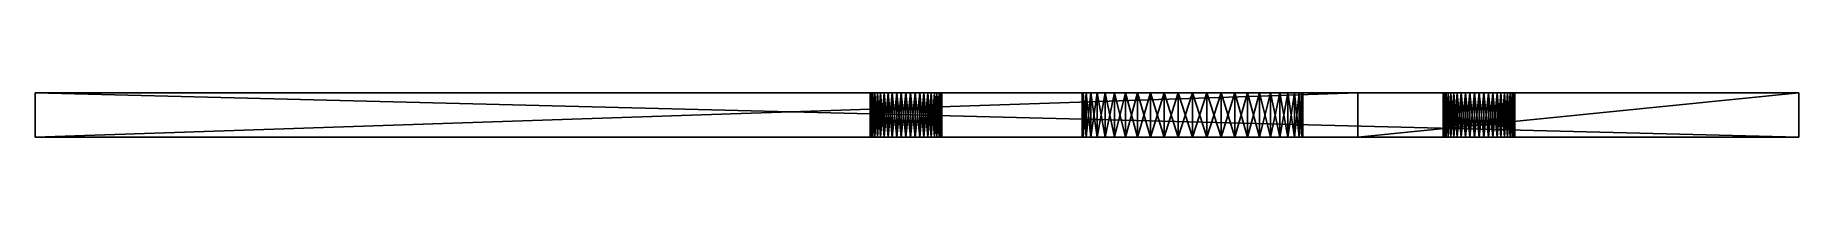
# Model space of a CAD drawing. Header units: millimetres. Extents: x 145 to 305, y 110 to 114.
import ezdxf

# ---------------------------------------------------------------- set-up
doc = ezdxf.new("R2010")
doc.units = ezdxf.units.MM
doc.layers.add('BULKHEAD_LH', color=7, linetype='CONTINUOUS')

msp = doc.modelspace()

# ---------------------------------------------------------------- linework, layer by layer
at = {"layer": 'BULKHEAD_LH'}
for points in [[(145, 114, 90), (305, 114, 6), (145, 114, 6)], [(145, 114, 6), (305, 114, 6), (305, 110, 6)], [(145, 114, 6), (305, 110, 6), (145, 110, 6)], [(265, 114, 90), (145, 114, 90), (145, 110, 90)], [(265, 114, 90), (145, 110, 90), (265, 110, 90)], [(145, 114, 90), (145, 114, 6), (145, 110, 6)], [(145, 114, 90), (145, 110, 6), (145, 110, 90)], [(220.7778, 114, 55.5758), (220.75, 114, 56), (220.75, 110, 56)], [(220.7778, 114, 55.5758), (220.75, 110, 56), (220.7778, 110, 55.5758)], [(220.75, 114, 56), (220.7778, 114, 56.4242), (220.7778, 110, 56.4242)], [(220.75, 114, 56), (220.7778, 110, 56.4242), (220.75, 110, 56)], [(220.8607, 114, 55.1588), (220.7778, 114, 55.5758), (220.7778, 110, 55.5758)], [(220.8607, 114, 55.1588), (220.7778, 110, 55.5758), (220.8607, 110, 55.1588)], [(220.7778, 114, 56.4242), (220.8607, 114, 56.8412), (220.8607, 110, 56.8412)], [(220.7778, 114, 56.4242), (220.8607, 110, 56.8412), (220.7778, 110, 56.4242)], [(220.9974, 114, 54.7563), (220.8607, 114, 55.1588), (220.8607, 110, 55.1588)], [(220.9974, 114, 54.7563), (220.8607, 110, 55.1588), (220.9974, 110, 54.7563)], [(220.8607, 114, 56.8412), (220.9974, 114, 57.2437), (220.9974, 110, 57.2437)], [(220.8607, 114, 56.8412), (220.9974, 110, 57.2437), (220.8607, 110, 56.8412)], [(221.1854, 114, 54.375), (220.9974, 114, 54.7563), (220.9974, 110, 54.7563)], [(221.1854, 114, 54.375), (220.9974, 110, 54.7563), (221.1854, 110, 54.375)], [(220.9974, 114, 57.2437), (221.1854, 114, 57.625), (221.1854, 110, 57.625)], [(220.9974, 114, 57.2437), (221.1854, 110, 57.625), (220.9974, 110, 57.2437)], [(221.4216, 114, 54.0215), (221.1854, 114, 54.375), (221.1854, 110, 54.375)], [(221.4216, 114, 54.0215), (221.1854, 110, 54.375), (221.4216, 110, 54.0215)], [(221.1854, 114, 57.625), (221.4216, 114, 57.9785), (221.4216, 110, 57.9785)], [(221.1854, 114, 57.625), (221.4216, 110, 57.9785), (221.1854, 110, 57.625)], [(221.7019, 114, 53.7019), (221.4216, 114, 54.0215), (221.4216, 110, 54.0215)], [(221.7019, 114, 53.7019), (221.4216, 110, 54.0215), (221.7019, 110, 53.7019)], [(221.4216, 114, 57.9785), (221.7019, 114, 58.2981), (221.7019, 110, 58.2981)], [(221.4216, 114, 57.9785), (221.7019, 110, 58.2981), (221.4216, 110, 57.9785)], [(222.0215, 114, 53.4216), (221.7019, 114, 53.7019), (221.7019, 110, 53.7019)], [(222.0215, 114, 53.4216), (221.7019, 110, 53.7019), (222.0215, 110, 53.4216)], [(221.7019, 114, 58.2981), (222.0215, 114, 58.5784), (222.0215, 110, 58.5784)], [(221.7019, 114, 58.2981), (222.0215, 110, 58.5784), (221.7019, 110, 58.2981)], [(222.375, 114, 53.1854), (222.0215, 114, 53.4216), (222.0215, 110, 53.4216)], [(222.375, 114, 53.1854), (222.0215, 110, 53.4216), (222.375, 110, 53.1854)], [(222.0215, 114, 58.5784), (222.375, 114, 58.8146), (222.375, 110, 58.8146)], [(222.0215, 114, 58.5784), (222.375, 110, 58.8146), (222.0215, 110, 58.5784)], [(222.7563, 114, 52.9974), (222.375, 114, 53.1854), (222.375, 110, 53.1854)], [(222.7563, 114, 52.9974), (222.375, 110, 53.1854), (222.7563, 110, 52.9974)], [(222.375, 114, 58.8146), (222.7563, 114, 59.0026), (222.7563, 110, 59.0026)], [(222.375, 114, 58.8146), (222.7563, 110, 59.0026), (222.375, 110, 58.8146)], [(223.1588, 114, 52.8607), (222.7563, 114, 52.9974), (222.7563, 110, 52.9974)], [(223.1588, 114, 52.8607), (222.7563, 110, 52.9974), (223.1588, 110, 52.8607)], [(222.7563, 114, 59.0026), (223.1588, 114, 59.1393), (223.1588, 110, 59.1393)], [(222.7563, 114, 59.0026), (223.1588, 110, 59.1393), (222.7563, 110, 59.0026)], [(223.5758, 114, 52.7778), (223.1588, 114, 52.8607), (223.1588, 110, 52.8607)], [(223.5758, 114, 52.7778), (223.1588, 110, 52.8607), (223.5758, 110, 52.7778)], [(223.1588, 114, 59.1393), (223.5758, 114, 59.2222), (223.5758, 110, 59.2222)], [(223.1588, 114, 59.1393), (223.5758, 110, 59.2222), (223.1588, 110, 59.1393)], [(224, 114, 52.75), (223.5758, 114, 52.7778), (223.5758, 110, 52.7778)], [(224, 114, 52.75), (223.5758, 110, 52.7778), (224, 110, 52.75)], [(223.5758, 114, 59.2222), (224, 114, 59.25), (224, 110, 59.25)], [(223.5758, 114, 59.2222), (224, 110, 59.25), (223.5758, 110, 59.2222)], [(224.4242, 114, 52.7778), (224, 114, 52.75), (224, 110, 52.75)], [(224.4242, 114, 52.7778), (224, 110, 52.75), (224.4242, 110, 52.7778)], [(224, 114, 59.25), (224.4242, 114, 59.2222), (224.4242, 110, 59.2222)], [(224, 114, 59.25), (224.4242, 110, 59.2222), (224, 110, 59.25)], [(224.8412, 114, 52.8607), (224.4242, 114, 52.7778), (224.4242, 110, 52.7778)], [(224.8412, 114, 52.8607), (224.4242, 110, 52.7778), (224.8412, 110, 52.8607)], [(224.4242, 114, 59.2222), (224.8412, 114, 59.1393), (224.8412, 110, 59.1393)], [(224.4242, 114, 59.2222), (224.8412, 110, 59.1393), (224.4242, 110, 59.2222)], [(225.2437, 114, 52.9974), (224.8412, 114, 52.8607), (224.8412, 110, 52.8607)], [(225.2437, 114, 52.9974), (224.8412, 110, 52.8607), (225.2437, 110, 52.9974)], [(224.8412, 114, 59.1393), (225.2437, 114, 59.0026), (225.2437, 110, 59.0026)], [(224.8412, 114, 59.1393), (225.2437, 110, 59.0026), (224.8412, 110, 59.1393)], [(225.625, 114, 53.1854), (225.2437, 114, 52.9974), (225.2437, 110, 52.9974)], [(225.625, 114, 53.1854), (225.2437, 110, 52.9974), (225.625, 110, 53.1854)], [(225.2437, 114, 59.0026), (225.625, 114, 58.8146), (225.625, 110, 58.8146)], [(225.2437, 114, 59.0026), (225.625, 110, 58.8146), (225.2437, 110, 59.0026)], [(225.9785, 114, 53.4216), (225.625, 114, 53.1854), (225.625, 110, 53.1854)], [(225.9785, 114, 53.4216), (225.625, 110, 53.1854), (225.9785, 110, 53.4216)], [(225.625, 114, 58.8146), (225.9785, 114, 58.5784), (225.9785, 110, 58.5784)], [(225.625, 114, 58.8146), (225.9785, 110, 58.5784), (225.625, 110, 58.8146)], [(226.2981, 114, 53.7019), (225.9785, 114, 53.4216), (225.9785, 110, 53.4216)], [(226.2981, 114, 53.7019), (225.9785, 110, 53.4216), (226.2981, 110, 53.7019)], [(225.9785, 114, 58.5784), (226.2981, 114, 58.2981), (226.2981, 110, 58.2981)], [(225.9785, 114, 58.5784), (226.2981, 110, 58.2981), (225.9785, 110, 58.5784)], [(226.5784, 114, 54.0215), (226.2981, 114, 53.7019), (226.2981, 110, 53.7019)], [(226.5784, 114, 54.0215), (226.2981, 110, 53.7019), (226.5784, 110, 54.0215)], [(226.2981, 114, 58.2981), (226.5784, 114, 57.9785), (226.5784, 110, 57.9785)], [(226.2981, 114, 58.2981), (226.5784, 110, 57.9785), (226.2981, 110, 58.2981)], [(226.8146, 114, 54.375), (226.5784, 114, 54.0215), (226.5784, 110, 54.0215)], [(226.8146, 114, 54.375), (226.5784, 110, 54.0215), (226.8146, 110, 54.375)], [(226.5784, 114, 57.9785), (226.8146, 114, 57.625), (226.8146, 110, 57.625)], [(226.5784, 114, 57.9785), (226.8146, 110, 57.625), (226.5784, 110, 57.9785)], [(227.0026, 114, 54.7563), (226.8146, 114, 54.375), (226.8146, 110, 54.375)], [(227.0026, 114, 54.7563), (226.8146, 110, 54.375), (227.0026, 110, 54.7563)], [(226.8146, 114, 57.625), (227.0026, 114, 57.2437), (227.0026, 110, 57.2437)], [(226.8146, 114, 57.625), (227.0026, 110, 57.2437), (226.8146, 110, 57.625)], [(227.1393, 114, 55.1588), (227.0026, 114, 54.7563), (227.0026, 110, 54.7563)], [(227.1393, 114, 55.1588), (227.0026, 110, 54.7563), (227.1393, 110, 55.1588)], [(227.0026, 114, 57.2437), (227.1393, 114, 56.8412), (227.1393, 110, 56.8412)], [(227.0026, 114, 57.2437), (227.1393, 110, 56.8412), (227.0026, 110, 57.2437)], [(227.2222, 114, 55.5758), (227.1393, 114, 55.1588), (227.1393, 110, 55.1588)], [(227.2222, 114, 55.5758), (227.1393, 110, 55.1588), (227.2222, 110, 55.5758)], [(227.1393, 114, 56.8412), (227.2222, 114, 56.4242), (227.2222, 110, 56.4242)], [(227.1393, 114, 56.8412), (227.2222, 110, 56.4242), (227.1393, 110, 56.8412)], [(227.2222, 114, 56.4242), (227.25, 114, 56), (227.25, 110, 56)], [(227.2222, 114, 56.4242), (227.25, 110, 56), (227.2222, 110, 56.4242)], [(227.25, 114, 56), (227.2222, 114, 55.5758), (227.2222, 110, 55.5758)], [(227.25, 114, 56), (227.2222, 110, 55.5758), (227.25, 110, 56)], [(240.0856, 114, 54.6947), (240, 114, 56), (240, 110, 56)], [(240.0856, 114, 54.6947), (240, 110, 56), (240.0856, 110, 54.6947)], [(240, 114, 56), (240.0856, 114, 57.3053), (240.0856, 110, 57.3053)], [(240, 114, 56), (240.0856, 110, 57.3053), (240, 110, 56)], [(240.3407, 114, 53.4118), (240.0856, 114, 54.6947), (240.0856, 110, 54.6947)], [(240.3407, 114, 53.4118), (240.0856, 110, 54.6947), (240.3407, 110, 53.4118)], [(240.0856, 114, 57.3053), (240.3407, 114, 58.5882), (240.3407, 110, 58.5882)], [(240.0856, 114, 57.3053), (240.3407, 110, 58.5882), (240.0856, 110, 57.3053)], [(240.7612, 114, 52.1732), (240.3407, 114, 53.4118), (240.3407, 110, 53.4118)], [(240.7612, 114, 52.1732), (240.3407, 110, 53.4118), (240.7612, 110, 52.1732)], [(240.3407, 114, 58.5882), (240.7612, 114, 59.8268), (240.7612, 110, 59.8268)], [(240.3407, 114, 58.5882), (240.7612, 110, 59.8268), (240.3407, 110, 58.5882)], [(241.3398, 114, 51), (240.7612, 114, 52.1732), (240.7612, 110, 52.1732)], [(241.3398, 114, 51), (240.7612, 110, 52.1732), (241.3398, 110, 51)], [(240.7612, 114, 59.8268), (241.3398, 114, 61), (241.3398, 110, 61)], [(240.7612, 114, 59.8268), (241.3398, 110, 61), (240.7612, 110, 59.8268)], [(242.0665, 114, 49.9124), (241.3398, 114, 51), (241.3398, 110, 51)], [(242.0665, 114, 49.9124), (241.3398, 110, 51), (242.0665, 110, 49.9124)], [(241.3398, 114, 61), (242.0665, 114, 62.0876), (242.0665, 110, 62.0876)], [(241.3398, 114, 61), (242.0665, 110, 62.0876), (241.3398, 110, 61)], [(242.9289, 114, 48.9289), (242.0665, 114, 49.9124), (242.0665, 110, 49.9124)], [(242.9289, 114, 48.9289), (242.0665, 110, 49.9124), (242.9289, 110, 48.9289)], [(242.0665, 114, 62.0876), (242.9289, 114, 63.0711), (242.9289, 110, 63.0711)], [(242.0665, 114, 62.0876), (242.9289, 110, 63.0711), (242.0665, 110, 62.0876)], [(243.9124, 114, 48.0665), (242.9289, 114, 48.9289), (242.9289, 110, 48.9289)], [(243.9124, 114, 48.0665), (242.9289, 110, 48.9289), (243.9124, 110, 48.0665)], [(242.9289, 114, 63.0711), (243.9124, 114, 63.9335), (243.9124, 110, 63.9335)], [(242.9289, 114, 63.0711), (243.9124, 110, 63.9335), (242.9289, 110, 63.0711)], [(245, 114, 47.3397), (243.9124, 114, 48.0665), (243.9124, 110, 48.0665)], [(245, 114, 47.3397), (243.9124, 110, 48.0665), (245, 110, 47.3397)], [(243.9124, 114, 63.9335), (245, 114, 64.6603), (245, 110, 64.6603)], [(243.9124, 114, 63.9335), (245, 110, 64.6603), (243.9124, 110, 63.9335)], [(246.1732, 114, 46.7612), (245, 114, 47.3397), (245, 110, 47.3397)], [(246.1732, 114, 46.7612), (245, 110, 47.3397), (246.1732, 110, 46.7612)], [(245, 114, 64.6603), (246.1732, 114, 65.2388), (246.1732, 110, 65.2388)], [(245, 114, 64.6603), (246.1732, 110, 65.2388), (245, 110, 64.6603)], [(247.4118, 114, 46.3407), (246.1732, 114, 46.7612), (246.1732, 110, 46.7612)], [(247.4118, 114, 46.3407), (246.1732, 110, 46.7612), (247.4118, 110, 46.3407)], [(246.1732, 114, 65.2388), (247.4118, 114, 65.6593), (247.4118, 110, 65.6593)], [(246.1732, 114, 65.2388), (247.4118, 110, 65.6593), (246.1732, 110, 65.2388)], [(248.6947, 114, 46.0856), (247.4118, 114, 46.3407), (247.4118, 110, 46.3407)], [(248.6947, 114, 46.0856), (247.4118, 110, 46.3407), (248.6947, 110, 46.0856)], [(247.4118, 114, 65.6593), (248.6947, 114, 65.9145), (248.6947, 110, 65.9145)], [(247.4118, 114, 65.6593), (248.6947, 110, 65.9145), (247.4118, 110, 65.6593)], [(250, 114, 46), (248.6947, 114, 46.0856), (248.6947, 110, 46.0856)], [(250, 114, 46), (248.6947, 110, 46.0856), (250, 110, 46)], [(248.6947, 114, 65.9145), (250, 114, 66), (250, 110, 66)], [(248.6947, 114, 65.9145), (250, 110, 66), (248.6947, 110, 65.9145)], [(251.3053, 114, 46.0856), (250, 114, 46), (250, 110, 46)], [(251.3053, 114, 46.0856), (250, 110, 46), (251.3053, 110, 46.0856)], [(250, 114, 66), (251.3053, 114, 65.9145), (251.3053, 110, 65.9145)], [(250, 114, 66), (251.3053, 110, 65.9145), (250, 110, 66)], [(252.5882, 114, 46.3407), (251.3053, 114, 46.0856), (251.3053, 110, 46.0856)], [(252.5882, 114, 46.3407), (251.3053, 110, 46.0856), (252.5882, 110, 46.3407)], [(251.3053, 114, 65.9145), (252.5882, 114, 65.6593), (252.5882, 110, 65.6593)], [(251.3053, 114, 65.9145), (252.5882, 110, 65.6593), (251.3053, 110, 65.9145)], [(253.8268, 114, 46.7612), (252.5882, 114, 46.3407), (252.5882, 110, 46.3407)], [(253.8268, 114, 46.7612), (252.5882, 110, 46.3407), (253.8268, 110, 46.7612)], [(252.5882, 114, 65.6593), (253.8268, 114, 65.2388), (253.8268, 110, 65.2388)], [(252.5882, 114, 65.6593), (253.8268, 110, 65.2388), (252.5882, 110, 65.6593)], [(255, 114, 47.3397), (253.8268, 114, 46.7612), (253.8268, 110, 46.7612)], [(255, 114, 47.3397), (253.8268, 110, 46.7612), (255, 110, 47.3397)], [(253.8268, 114, 65.2388), (255, 114, 64.6603), (255, 110, 64.6603)], [(253.8268, 114, 65.2388), (255, 110, 64.6603), (253.8268, 110, 65.2388)], [(256.0876, 114, 48.0665), (255, 114, 47.3397), (255, 110, 47.3397)], [(256.0876, 114, 48.0665), (255, 110, 47.3397), (256.0876, 110, 48.0665)], [(255, 114, 64.6603), (256.0876, 114, 63.9335), (256.0876, 110, 63.9335)], [(255, 114, 64.6603), (256.0876, 110, 63.9335), (255, 110, 64.6603)], [(257.0711, 114, 48.9289), (256.0876, 114, 48.0665), (256.0876, 110, 48.0665)], [(257.0711, 114, 48.9289), (256.0876, 110, 48.0665), (257.0711, 110, 48.9289)], [(256.0876, 114, 63.9335), (257.0711, 114, 63.0711), (257.0711, 110, 63.0711)], [(256.0876, 114, 63.9335), (257.0711, 110, 63.0711), (256.0876, 110, 63.9335)], [(257.9335, 114, 49.9124), (257.0711, 114, 48.9289), (257.0711, 110, 48.9289)], [(257.9335, 114, 49.9124), (257.0711, 110, 48.9289), (257.9335, 110, 49.9124)], [(257.0711, 114, 63.0711), (257.9335, 114, 62.0876), (257.9335, 110, 62.0876)], [(257.0711, 114, 63.0711), (257.9335, 110, 62.0876), (257.0711, 110, 63.0711)], [(258.6602, 114, 51), (257.9335, 114, 49.9124), (257.9335, 110, 49.9124)], [(258.6602, 114, 51), (257.9335, 110, 49.9124), (258.6602, 110, 51)], [(257.9335, 114, 62.0876), (258.6602, 114, 61), (258.6602, 110, 61)], [(257.9335, 114, 62.0876), (258.6602, 110, 61), (257.9335, 110, 62.0876)], [(259.2388, 114, 52.1732), (258.6602, 114, 51), (258.6602, 110, 51)], [(259.2388, 114, 52.1732), (258.6602, 110, 51), (259.2388, 110, 52.1732)], [(258.6602, 114, 61), (259.2388, 114, 59.8268), (259.2388, 110, 59.8268)], [(258.6602, 114, 61), (259.2388, 110, 59.8268), (258.6602, 110, 61)], [(259.6593, 114, 53.4118), (259.2388, 114, 52.1732), (259.2388, 110, 52.1732)], [(259.6593, 114, 53.4118), (259.2388, 110, 52.1732), (259.6593, 110, 53.4118)], [(259.2388, 114, 59.8268), (259.6593, 114, 58.5882), (259.6593, 110, 58.5882)], [(259.2388, 114, 59.8268), (259.6593, 110, 58.5882), (259.2388, 110, 59.8268)], [(259.9145, 114, 54.6947), (259.6593, 114, 53.4118), (259.6593, 110, 53.4118)], [(259.9145, 114, 54.6947), (259.6593, 110, 53.4118), (259.9145, 110, 54.6947)], [(259.6593, 114, 58.5882), (259.9145, 114, 57.3053), (259.9145, 110, 57.3053)], [(259.6593, 114, 58.5882), (259.9145, 110, 57.3053), (259.6593, 110, 58.5882)], [(259.9145, 114, 57.3053), (260, 114, 56), (260, 110, 56)], [(259.9145, 114, 57.3053), (260, 110, 56), (259.9145, 110, 57.3053)], [(260, 114, 56), (259.9145, 114, 54.6947), (259.9145, 110, 54.6947)], [(260, 114, 56), (259.9145, 110, 54.6947), (260, 110, 56)], [(305, 114, 21), (265, 114, 90), (265, 110, 90)], [(305, 114, 21), (265, 110, 90), (305, 110, 21)], [(272.7778, 114, 55.5758), (272.75, 114, 56), (272.75, 110, 56)], [(272.7778, 114, 55.5758), (272.75, 110, 56), (272.7778, 110, 55.5758)], [(272.75, 114, 56), (272.7778, 114, 56.4242), (272.7778, 110, 56.4242)], [(272.75, 114, 56), (272.7778, 110, 56.4242), (272.75, 110, 56)], [(272.8607, 114, 55.1588), (272.7778, 114, 55.5758), (272.7778, 110, 55.5758)], [(272.8607, 114, 55.1588), (272.7778, 110, 55.5758), (272.8607, 110, 55.1588)], [(272.7778, 114, 56.4242), (272.8607, 114, 56.8412), (272.8607, 110, 56.8412)], [(272.7778, 114, 56.4242), (272.8607, 110, 56.8412), (272.7778, 110, 56.4242)], [(272.9974, 114, 54.7563), (272.8607, 114, 55.1588), (272.8607, 110, 55.1588)], [(272.9974, 114, 54.7563), (272.8607, 110, 55.1588), (272.9974, 110, 54.7563)], [(272.8607, 114, 56.8412), (272.9974, 114, 57.2437), (272.9974, 110, 57.2437)], [(272.8607, 114, 56.8412), (272.9974, 110, 57.2437), (272.8607, 110, 56.8412)], [(273.1854, 114, 54.375), (272.9974, 114, 54.7563), (272.9974, 110, 54.7563)], [(273.1854, 114, 54.375), (272.9974, 110, 54.7563), (273.1854, 110, 54.375)], [(272.9974, 114, 57.2437), (273.1854, 114, 57.625), (273.1854, 110, 57.625)], [(272.9974, 114, 57.2437), (273.1854, 110, 57.625), (272.9974, 110, 57.2437)], [(273.4216, 114, 54.0215), (273.1854, 114, 54.375), (273.1854, 110, 54.375)], [(273.4216, 114, 54.0215), (273.1854, 110, 54.375), (273.4216, 110, 54.0215)], [(273.1854, 114, 57.625), (273.4216, 114, 57.9785), (273.4216, 110, 57.9785)], [(273.1854, 114, 57.625), (273.4216, 110, 57.9785), (273.1854, 110, 57.625)], [(273.7019, 114, 53.7019), (273.4216, 114, 54.0215), (273.4216, 110, 54.0215)], [(273.7019, 114, 53.7019), (273.4216, 110, 54.0215), (273.7019, 110, 53.7019)], [(273.4216, 114, 57.9785), (273.7019, 114, 58.2981), (273.7019, 110, 58.2981)], [(273.4216, 114, 57.9785), (273.7019, 110, 58.2981), (273.4216, 110, 57.9785)], [(274.0215, 114, 53.4216), (273.7019, 114, 53.7019), (273.7019, 110, 53.7019)], [(274.0215, 114, 53.4216), (273.7019, 110, 53.7019), (274.0215, 110, 53.4216)], [(273.7019, 114, 58.2981), (274.0215, 114, 58.5784), (274.0215, 110, 58.5784)], [(273.7019, 114, 58.2981), (274.0215, 110, 58.5784), (273.7019, 110, 58.2981)], [(274.375, 114, 53.1854), (274.0215, 114, 53.4216), (274.0215, 110, 53.4216)], [(274.375, 114, 53.1854), (274.0215, 110, 53.4216), (274.375, 110, 53.1854)], [(274.0215, 114, 58.5784), (274.375, 114, 58.8146), (274.375, 110, 58.8146)], [(274.0215, 114, 58.5784), (274.375, 110, 58.8146), (274.0215, 110, 58.5784)], [(274.7563, 114, 52.9974), (274.375, 114, 53.1854), (274.375, 110, 53.1854)], [(274.7563, 114, 52.9974), (274.375, 110, 53.1854), (274.7563, 110, 52.9974)], [(274.375, 114, 58.8146), (274.7563, 114, 59.0026), (274.7563, 110, 59.0026)], [(274.375, 114, 58.8146), (274.7563, 110, 59.0026), (274.375, 110, 58.8146)], [(275.1588, 114, 52.8607), (274.7563, 114, 52.9974), (274.7563, 110, 52.9974)], [(275.1588, 114, 52.8607), (274.7563, 110, 52.9974), (275.1588, 110, 52.8607)], [(274.7563, 114, 59.0026), (275.1588, 114, 59.1393), (275.1588, 110, 59.1393)], [(274.7563, 114, 59.0026), (275.1588, 110, 59.1393), (274.7563, 110, 59.0026)], [(275.5758, 114, 52.7778), (275.1588, 114, 52.8607), (275.1588, 110, 52.8607)], [(275.5758, 114, 52.7778), (275.1588, 110, 52.8607), (275.5758, 110, 52.7778)], [(275.1588, 114, 59.1393), (275.5758, 114, 59.2222), (275.5758, 110, 59.2222)], [(275.1588, 114, 59.1393), (275.5758, 110, 59.2222), (275.1588, 110, 59.1393)], [(276, 114, 52.75), (275.5758, 114, 52.7778), (275.5758, 110, 52.7778)], [(276, 114, 52.75), (275.5758, 110, 52.7778), (276, 110, 52.75)], [(275.5758, 114, 59.2222), (276, 114, 59.25), (276, 110, 59.25)], [(275.5758, 114, 59.2222), (276, 110, 59.25), (275.5758, 110, 59.2222)], [(276.4242, 114, 52.7778), (276, 114, 52.75), (276, 110, 52.75)], [(276.4242, 114, 52.7778), (276, 110, 52.75), (276.4242, 110, 52.7778)], [(276, 114, 59.25), (276.4242, 114, 59.2222), (276.4242, 110, 59.2222)], [(276, 114, 59.25), (276.4242, 110, 59.2222), (276, 110, 59.25)], [(276.8412, 114, 52.8607), (276.4242, 114, 52.7778), (276.4242, 110, 52.7778)], [(276.8412, 114, 52.8607), (276.4242, 110, 52.7778), (276.8412, 110, 52.8607)], [(276.4242, 114, 59.2222), (276.8412, 114, 59.1393), (276.8412, 110, 59.1393)], [(276.4242, 114, 59.2222), (276.8412, 110, 59.1393), (276.4242, 110, 59.2222)], [(277.2437, 114, 52.9974), (276.8412, 114, 52.8607), (276.8412, 110, 52.8607)], [(277.2437, 114, 52.9974), (276.8412, 110, 52.8607), (277.2437, 110, 52.9974)], [(276.8412, 114, 59.1393), (277.2437, 114, 59.0026), (277.2437, 110, 59.0026)], [(276.8412, 114, 59.1393), (277.2437, 110, 59.0026), (276.8412, 110, 59.1393)], [(277.625, 114, 53.1854), (277.2437, 114, 52.9974), (277.2437, 110, 52.9974)], [(277.625, 114, 53.1854), (277.2437, 110, 52.9974), (277.625, 110, 53.1854)], [(277.2437, 114, 59.0026), (277.625, 114, 58.8146), (277.625, 110, 58.8146)], [(277.2437, 114, 59.0026), (277.625, 110, 58.8146), (277.2437, 110, 59.0026)], [(277.9785, 114, 53.4216), (277.625, 114, 53.1854), (277.625, 110, 53.1854)], [(277.9785, 114, 53.4216), (277.625, 110, 53.1854), (277.9785, 110, 53.4216)], [(277.625, 114, 58.8146), (277.9785, 114, 58.5784), (277.9785, 110, 58.5784)], [(277.625, 114, 58.8146), (277.9785, 110, 58.5784), (277.625, 110, 58.8146)], [(278.2981, 114, 53.7019), (277.9785, 114, 53.4216), (277.9785, 110, 53.4216)], [(278.2981, 114, 53.7019), (277.9785, 110, 53.4216), (278.2981, 110, 53.7019)], [(277.9785, 114, 58.5784), (278.2981, 114, 58.2981), (278.2981, 110, 58.2981)], [(277.9785, 114, 58.5784), (278.2981, 110, 58.2981), (277.9785, 110, 58.5784)], [(278.5784, 114, 54.0215), (278.2981, 114, 53.7019), (278.2981, 110, 53.7019)], [(278.5784, 114, 54.0215), (278.2981, 110, 53.7019), (278.5784, 110, 54.0215)], [(278.2981, 114, 58.2981), (278.5784, 114, 57.9785), (278.5784, 110, 57.9785)], [(278.2981, 114, 58.2981), (278.5784, 110, 57.9785), (278.2981, 110, 58.2981)], [(278.8146, 114, 54.375), (278.5784, 114, 54.0215), (278.5784, 110, 54.0215)], [(278.8146, 114, 54.375), (278.5784, 110, 54.0215), (278.8146, 110, 54.375)], [(278.5784, 114, 57.9785), (278.8146, 114, 57.625), (278.8146, 110, 57.625)], [(278.5784, 114, 57.9785), (278.8146, 110, 57.625), (278.5784, 110, 57.9785)], [(279.0026, 114, 54.7563), (278.8146, 114, 54.375), (278.8146, 110, 54.375)], [(279.0026, 114, 54.7563), (278.8146, 110, 54.375), (279.0026, 110, 54.7563)], [(278.8146, 114, 57.625), (279.0026, 114, 57.2437), (279.0026, 110, 57.2437)], [(278.8146, 114, 57.625), (279.0026, 110, 57.2437), (278.8146, 110, 57.625)], [(279.1393, 114, 55.1588), (279.0026, 114, 54.7563), (279.0026, 110, 54.7563)], [(279.1393, 114, 55.1588), (279.0026, 110, 54.7563), (279.1393, 110, 55.1588)], [(279.0026, 114, 57.2437), (279.1393, 114, 56.8412), (279.1393, 110, 56.8412)], [(279.0026, 114, 57.2437), (279.1393, 110, 56.8412), (279.0026, 110, 57.2437)], [(279.2222, 114, 55.5758), (279.1393, 114, 55.1588), (279.1393, 110, 55.1588)], [(279.2222, 114, 55.5758), (279.1393, 110, 55.1588), (279.2222, 110, 55.5758)], [(279.1393, 114, 56.8412), (279.2222, 114, 56.4242), (279.2222, 110, 56.4242)], [(279.1393, 114, 56.8412), (279.2222, 110, 56.4242), (279.1393, 110, 56.8412)], [(279.2222, 114, 56.4242), (279.25, 114, 56), (279.25, 110, 56)], [(279.2222, 114, 56.4242), (279.25, 110, 56), (279.2222, 110, 56.4242)], [(279.25, 114, 56), (279.2222, 114, 55.5758), (279.2222, 110, 55.5758)], [(279.25, 114, 56), (279.2222, 110, 55.5758), (279.25, 110, 56)], [(305, 114, 6), (305, 114, 21), (305, 110, 21)], [(305, 114, 6), (305, 110, 21), (305, 110, 6)], [(145, 110, 90), (145, 110, 6), (305, 110, 6)]]:
    msp.add_3dface(points, dxfattribs=at)

doc.saveas('drawing.dxf')
